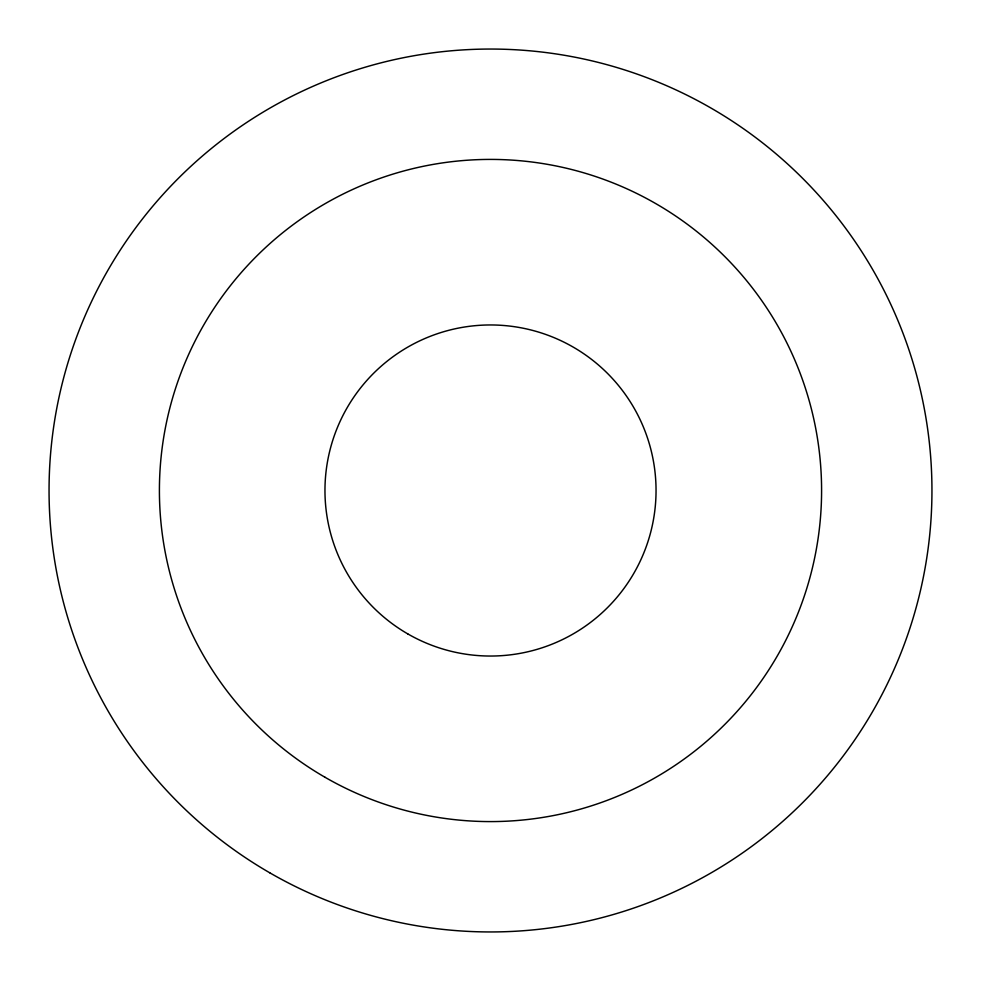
<?xml version="1.0" encoding="UTF-8"?>
<svg xmlns="http://www.w3.org/2000/svg" width="981" height="981" viewBox="0 0 981 981"><rect width="100%" height="100%" fill="white"/><g stroke="black" fill="none" stroke-linecap="round" stroke-linejoin="round"><path stroke-width="1.47" d="M269.775 872.808A441.45 441.45 0 0 0 931.95 490.5A441.45 441.45 0 0 0 269.775 108.192A441.45 441.45 0 0 0 269.775 872.808M324.956 777.234A331.088 331.088 0 0 0 821.588 490.5A331.088 331.088 0 0 0 324.956 203.766A331.088 331.088 0 0 0 324.956 777.234M407.728 633.861A165.544 165.544 0 0 0 656.044 490.5A165.544 165.544 0 0 0 407.728 347.139A165.544 165.544 0 0 0 407.728 633.861"/></g></svg>
